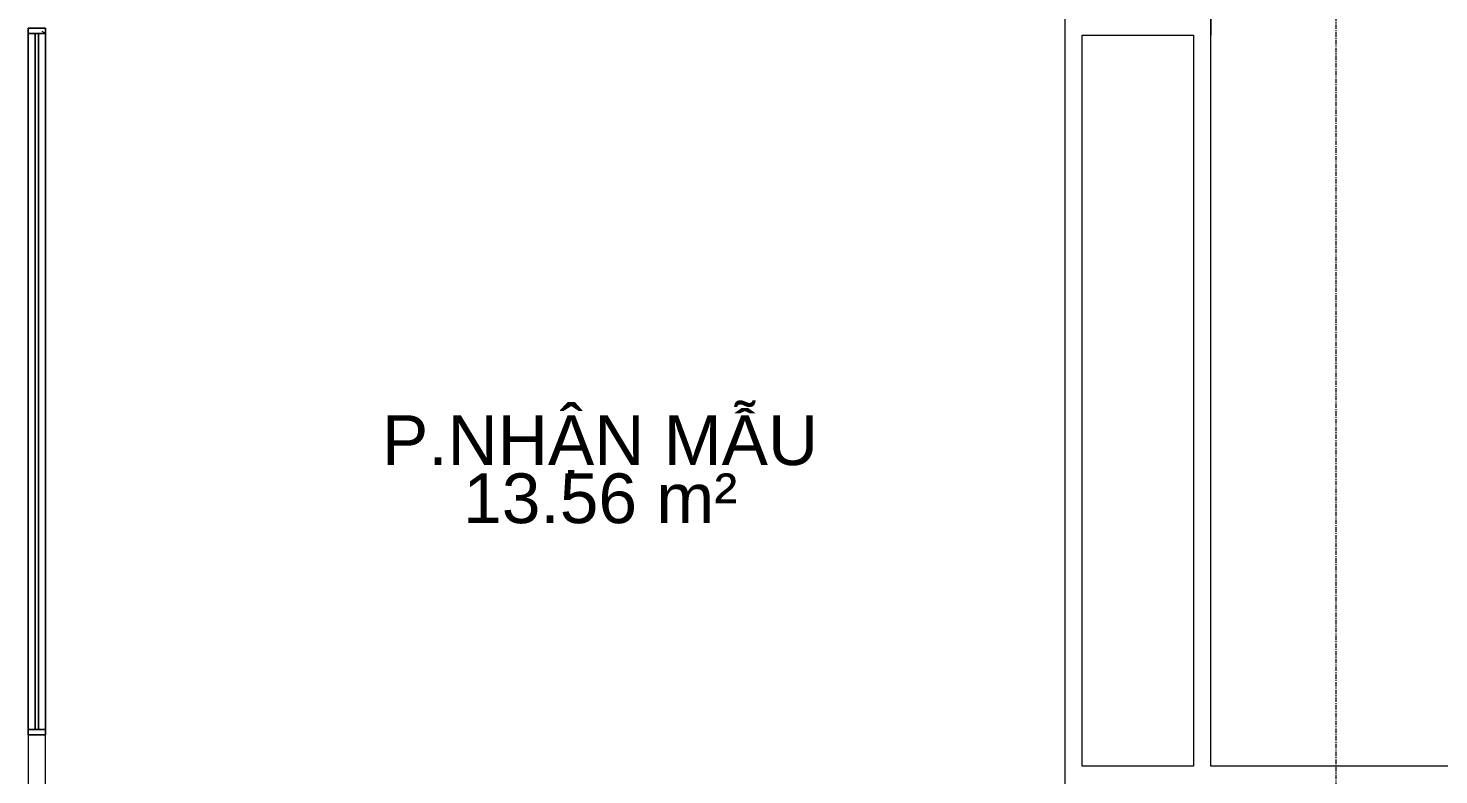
# Model space of a CAD drawing. Header units: millimetres. Extents: x -21807 to 17683, y 43568 to 60640.
# Drawn here: x -15959 to -11904, y 46292 to 48437 of the extents above; entities that cross this region are included whole.
import ezdxf

# ---------------------------------------------------------------- set-up
doc = ezdxf.new("R2010")
doc.units = ezdxf.units.MM
doc.linetypes.add('Grid Line', pattern=[22.225, 12.7, -3.175, 3.175, -3.175])
for name, color, linetype, lineweight in [('A-AREA-IDEN', 7, 'Continuous', 9), ('A-WALL', 7, 'Continuous', 9), ('S-GRID', 7, 'Continuous', 9)]:
    doc.layers.add(name, color=color, linetype=linetype, lineweight=lineweight)
doc.layers.add('A-GLAZ', color=7, linetype='Continuous', lineweight=9, true_color=0x00007f)
doc.styles.add('Arial_3', font='arial.ttf', dxfattribs={"height": 143})

# ---------------------------------------------------------------- blocks, each defined once
blk = doc.blocks.new('AK_OViewTuongPanel - 2000x1200-V31-MẶT BẰNG HỆ THỐNG GIÓ THẢI')
at = {"layer": 'A-GLAZ', "true_color": 0xaaaaaa}
h = blk.add_hatch(dxfattribs=at)
h.set_pattern_fill('FP_17', color=253, style=0, pattern_type=2)
h.set_pattern_definition([(127.5, (47421.94, 15933.59), (-107.6708, -3.52028), [7.376, -77.561, 7.376, -87.62, -90.805]), (127.5, (47421.94, 15933.59), (-107.6708, -3.52028), [-179.934, 7.376, -83.429]), (97.5, (47421.94, 15933.59), (-157.70153, 98.89488), [7.376, -38.445, 7.376, -69.179, -29.337]), (97.5, (47421.94, 15933.59), (-157.70153, 98.89488), [-122.377, 7.376, -21.961]), (57.5, (47421.94, 15864.86), (-0.31631, 174.01878), [7.376, -20.564, 7.376, -93.208, -131.318]), (57.5, (47421.94, 15864.86), (-0.31631, 174.01878), [-128.524, 7.376, -123.942]), (47.5, (47421.94, 15864.86), (-49.0445, 167.9829), [7.376, -6.594, 7.376, -58.562, -75.438]), (47.5, (47421.94, 15864.86), (-49.0445, 167.9829), [-79.908, 7.376, -68.062])])
h.paths.add_polyline_path([(1015, -25), (1015, 25), (1000, 25), (1000, -25)])
h.paths.add_polyline_path([(-1000, -25), (-1000, 25), (-1015, 25), (-1015, -25)])
at = {"layer": 'A-GLAZ', "color": 9, "lineweight": 13, "true_color": 0xaaaad4}
for p, q in [((-1015, 25), (-1015, -25)), ((-1000, 25), (-1015, 25)), ((-1000, -25), (-1000, 25)), ((1000, 25), (-1000, 25)), ((1000, 5), (-1000, 5)), ((-1000, 5), (-1000, -5)), ((1015, 25), (1000, 25)), ((1000, 25), (1000, -25)), ((1000, -5), (1000, 5)), ((1015, -25), (1015, 25)), ((-1015, -25), (-1000, -25)), ((-1000, -5), (1000, -5)), ((-1000, -25), (1000, -25)), ((1000, -25), (1015, -25))]:
    blk.add_line(p, q, dxfattribs=at)
at = {"layer": 'A-GLAZ', "color": 7, "lineweight": 13, "true_color": 0xececf5}
for p, q in [((-1015, -25), (-1015, 25)), ((-1000, -5), (-1000, 5)), ((-1000, 5), (-1000, -5)), ((1000, 5), (1000, -5)), ((1000, -5), (1000, 5)), ((1015, 25), (1015, -25))]:
    blk.add_line(p, q, dxfattribs=at)
at = {"layer": 'A-GLAZ', "color": 254, "lineweight": 13, "true_color": 0xe0e0ef}
for p, q in [((-1015, 25), (-1000, 25)), ((-1000, 25), (-1000, 5)), ((1000, 25), (1015, 25)), ((1000, 5), (1000, 25)), ((-1000, -25), (-1015, -25)), ((-1000, -5), (-1000, -25)), ((1000, -25), (1000, -5)), ((1015, -25), (1000, -25))]:
    blk.add_line(p, q, dxfattribs=at)
at = {"layer": 'A-GLAZ', "color": 254, "lineweight": 13, "true_color": 0xcccce5}
for p, q in [((-1000, 25), (1000, 25)), ((-1000, 5), (1000, 5)), ((1000, -5), (-1000, -5)), ((1000, -25), (-1000, -25))]:
    blk.add_line(p, q, dxfattribs=at)
blk = doc.blocks.new('AK-SGS-M3-A_rvt-1-MẶT BẰNG HỆ THỐNG GIÓ THẢI')
at = {"layer": 'A-WALL', "color": 253, "lineweight": 13, "true_color": 0xaaaaaa}
for p, q in [((-12978.6, 49740.4), (-12978.6, 45066.9)), ((-12558.6, 48416.9), (-12558.6, 48466.9)), ((-12928.6, 46316.9), (-12928.6, 48416.9)), ((-12928.6, 48416.9), (-12608.6, 48416.9)), ((-12608.6, 48416.9), (-12608.6, 46316.9)), ((-12558.6, 46316.9), (-12558.6, 48416.9)), ((-15958.6, 46406.9), (-15958.6, 45066.9)), ((-15908.6, 45066.9), (-15908.6, 46406.9)), ((-12608.6, 46316.9), (-12928.6, 46316.9)), ((-11838.6, 46316.9), (-12558.6, 46316.9))]:
    blk.add_line(p, q, dxfattribs=at)
at = {"layer": 'A-WALL', "color": 254, "lineweight": 13, "true_color": 0xcccccc}
for p, q in [((-12978.6, 49740.4), (-12978.6, 45066.9)), ((-12558.6, 48466.9), (-12558.6, 48416.9)), ((-15958.6, 46421.9), (-15958.6, 48421.9)), ((-15908.6, 48421.9), (-15908.6, 46421.9)), ((-12928.6, 46316.9), (-12928.6, 48416.9)), ((-12928.6, 48416.9), (-12608.6, 48416.9)), ((-12608.6, 48416.9), (-12608.6, 46316.9)), ((-12558.6, 46316.9), (-12558.6, 48416.9)), ((-15958.6, 46406.9), (-15958.6, 45066.9)), ((-15908.6, 45066.9), (-15908.6, 46406.9)), ((-12608.6, 46316.9), (-12928.6, 46316.9)), ((-11838.6, 46316.9), (-12558.6, 46316.9))]:
    blk.add_line(p, q, dxfattribs=at)
at = {"layer": 'A-WALL', "color": 7, "lineweight": 13, "true_color": 0xececec}
for p, q in [((-15958.6, 48436.9), (-15958.6, 48421.9)), ((-15908.6, 48421.9), (-15908.6, 48436.9)), ((-15958.6, 46421.9), (-15958.6, 46406.9)), ((-15908.6, 46406.9), (-15958.6, 46406.9)), ((-15908.6, 46406.9), (-15908.6, 46421.9))]:
    blk.add_line(p, q, dxfattribs=at)
at = {"layer": 'A-WALL', "color": 254, "lineweight": 13, "true_color": 0xe0e0e0}
for p, q in [((-15958.6, 48421.9), (-15958.6, 48436.9)), ((-15958.6, 48421.9), (-15958.6, 46421.9)), ((-15908.6, 48436.9), (-15908.6, 48421.9)), ((-15908.6, 46421.9), (-15908.6, 48421.9)), ((-15958.6, 46406.9), (-15958.6, 46421.9)), ((-15908.6, 46406.9), (-15958.6, 46406.9)), ((-15908.6, 46421.9), (-15908.6, 46406.9))]:
    blk.add_line(p, q, dxfattribs=at)
at = {"layer": 'A-GLAZ', "color": 9, "lineweight": 13, "true_color": 0xaaaad4, "rotation": 269.9999999999999}
blk.add_blockref('AK_OViewTuongPanel - 2000x1200-V31-MẶT BẰNG HỆ THỐNG GIÓ THẢI', (-15933.6, 47421.9), dxfattribs=at)

msp = doc.modelspace()

# ---------------------------------------------------------------- linework, layer by layer
at = {"layer": 'S-GRID', "linetype": 'Grid Line'}
msp.add_line((-12198.6, 43567.6), (-12198.6, 59870.5), dxfattribs=at)

# ---------------------------------------------------------------- block references
at = {"lineweight": 5}
msp.add_blockref('AK-SGS-M3-A_rvt-1-MẶT BẰNG HỆ THỐNG GIÓ THẢI', (0, 0), dxfattribs=at)

# ---------------------------------------------------------------- texts
at = {"layer": 'A-AREA-IDEN', "char_height": 143, "line_spacing_factor": 0.936439, "style": 'Arial_3'}
for s, insert, width, attachment_point in [('\\pxqc,t9.76923,19.53846,29.30769,39.07692,48.84615,58.61538,68.38462,78.15385,87.92308,97.69231,107.46154,117.23077,127,136.76923,146.53846,156.30769,166.07692,175.84615,185.61538,195.38462,205.15385,214.92308,224.69231,234.46154,244.23077,254,263.76923,273.53846,283.30769,293.07692,302.84615,312.61538;{P.NHẬN MẪU}', (-14314.7, 47150.2), 1229.8, 8), ('\\pxqc,t9.76923,19.53846,29.30769,39.07692,48.84615,58.61538,68.38462,78.15385,87.92308,97.69231,107.46154,117.23077,127,136.76923,146.53846,156.30769,166.07692,175.84615,185.61538,195.38462,205.15385,214.92308,224.69231,234.46154,244.23077,254,263.76923,273.53846,283.30769,293.07692,302.84615,312.61538;{13.56 m²}', (-14314.1, 47085.4), 785.4, 5)]:
    msp.add_mtext(s, dxfattribs=dict(at, insert=insert, width=width, attachment_point=attachment_point))

doc.saveas('drawing.dxf')
